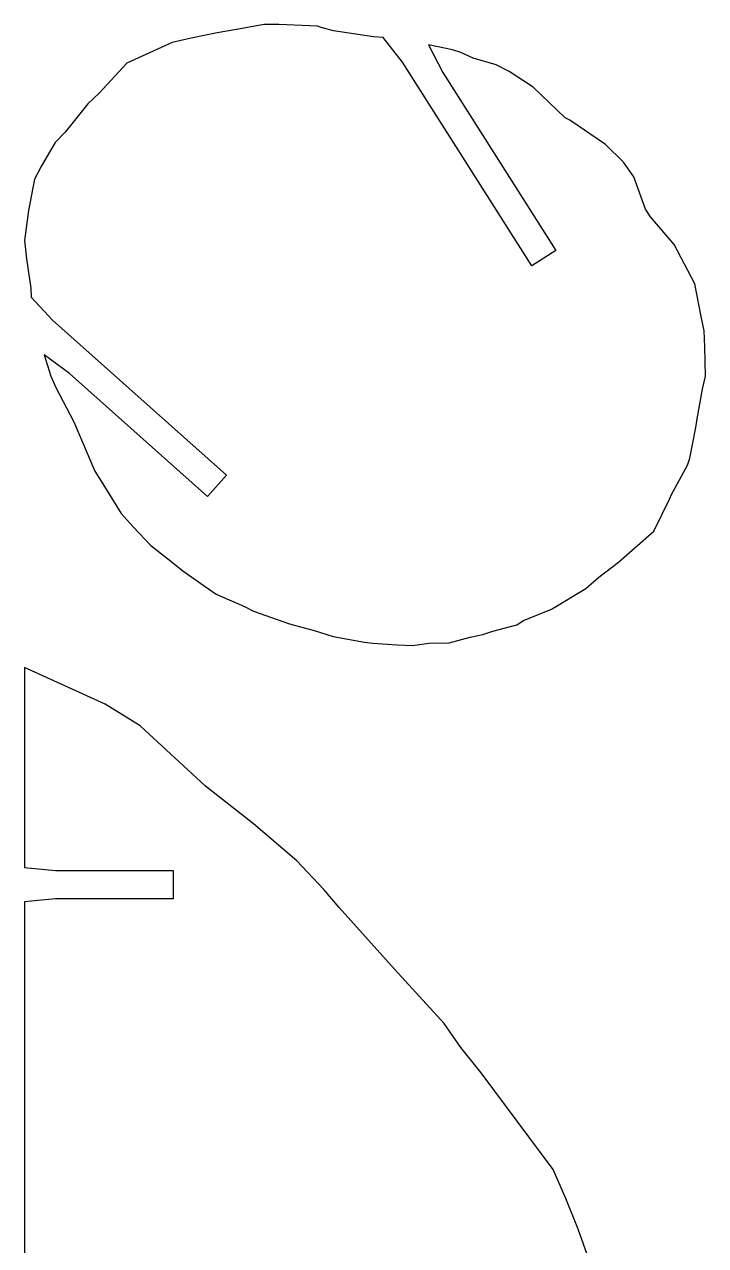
# Model space of a CAD drawing. Header units: inches. Extents: x -5 to 455, y 101 to 489.
# Drawn here: x 263.6 to 360.9, y 298.6 to 473.1 of the extents above; entities that cross this region are included whole.
import ezdxf

# ---------------------------------------------------------------- set-up
doc = ezdxf.new("R2010")
doc.units = ezdxf.units.IN
doc.header["$MEASUREMENT"] = 0
doc.layers.add('boundary', color=7, linetype='Continuous')

# ---------------------------------------------------------------- blocks, each defined once
blk = doc.blocks.new('block 168')
at = {"layer": 'boundary', "color": 5, "lineweight": 25, "true_color": 0x0000ff}
for points in [[(345.73, 292.34), (342.66, 300.92)], [(345.73, 292.34), (342.66, 300.92)], [(342.66, 300.92), (342.66, 300.92)], [(345.73, 292.34), (345.73, 292.34)]]:
    blk.add_lwpolyline(points, dxfattribs=at)
blk = doc.blocks.new('block 169')
at = {"layer": 'boundary', "color": 5, "lineweight": 25, "true_color": 0x0000ff}
for points in [[(342.66, 300.92), (340.91, 305.28)], [(342.66, 300.92), (340.91, 305.28)], [(340.91, 305.28), (340.91, 305.28)], [(342.66, 300.92), (342.66, 300.92)]]:
    blk.add_lwpolyline(points, dxfattribs=at)
blk = doc.blocks.new('block 170')
at = {"layer": 'boundary', "color": 5, "lineweight": 25, "true_color": 0x0000ff}
for points in [[(340.91, 305.28), (339.1, 309.41)], [(340.91, 305.28), (339.1, 309.41)], [(339.1, 309.41), (339.1, 309.41)], [(340.91, 305.28), (340.91, 305.28)]]:
    blk.add_lwpolyline(points, dxfattribs=at)
blk = doc.blocks.new('block 171')
at = {"layer": 'boundary', "color": 5, "lineweight": 25, "true_color": 0x0000ff}
for points in [[(339.1, 309.41), (328.82, 323.23)], [(339.1, 309.41), (328.82, 323.23)], [(328.82, 323.23), (328.82, 323.23)], [(339.1, 309.41), (339.1, 309.41)]]:
    blk.add_lwpolyline(points, dxfattribs=at)
blk = doc.blocks.new('block 172')
at = {"layer": 'boundary', "color": 5, "lineweight": 25, "true_color": 0x0000ff}
for points in [[(328.82, 323.23), (325.93, 326.88)], [(328.82, 323.23), (325.93, 326.88)], [(325.93, 326.88), (325.93, 326.88)], [(328.82, 323.23), (328.82, 323.23)]]:
    blk.add_lwpolyline(points, dxfattribs=at)
blk = doc.blocks.new('block 173')
at = {"layer": 'boundary', "color": 5, "lineweight": 25, "true_color": 0x0000ff}
for points in [[(325.93, 326.88), (323.54, 330.27)], [(325.93, 326.88), (323.54, 330.27)], [(323.54, 330.27), (323.54, 330.27)], [(325.93, 326.88), (325.93, 326.88)]]:
    blk.add_lwpolyline(points, dxfattribs=at)
blk = doc.blocks.new('block 174')
at = {"layer": 'boundary', "color": 5, "lineweight": 25, "true_color": 0x0000ff}
for points in [[(323.54, 330.27), (316.45, 338.08)], [(323.54, 330.27), (316.45, 338.08)], [(316.45, 338.08), (316.45, 338.08)], [(323.54, 330.27), (323.54, 330.27)]]:
    blk.add_lwpolyline(points, dxfattribs=at)
blk = doc.blocks.new('block 175')
at = {"layer": 'boundary', "color": 5, "lineweight": 25, "true_color": 0x0000ff}
for points in [[(316.45, 338.08), (308.51, 346.85)], [(316.45, 338.08), (308.51, 346.85)], [(308.51, 346.85), (308.51, 346.85)], [(316.45, 338.08), (316.45, 338.08)]]:
    blk.add_lwpolyline(points, dxfattribs=at)
blk = doc.blocks.new('block 176')
at = {"layer": 'boundary', "color": 5, "lineweight": 25, "true_color": 0x0000ff}
for points in [[(308.51, 346.85), (306.35, 349.45)], [(308.51, 346.85), (306.35, 349.45)], [(306.35, 349.45), (306.35, 349.45)], [(308.51, 346.85), (308.51, 346.85)]]:
    blk.add_lwpolyline(points, dxfattribs=at)
blk = doc.blocks.new('block 177')
at = {"layer": 'boundary', "color": 5, "lineweight": 25, "true_color": 0x0000ff}
for points in [[(306.35, 349.45), (302.5, 353.54)], [(306.35, 349.45), (302.5, 353.54)], [(302.5, 353.54), (302.5, 353.54)], [(306.35, 349.45), (306.35, 349.45)]]:
    blk.add_lwpolyline(points, dxfattribs=at)
blk = doc.blocks.new('block 178')
at = {"layer": 'boundary', "color": 5, "lineweight": 25, "true_color": 0x0000ff}
for points in [[(302.5, 353.54), (296.27, 358.85)], [(302.5, 353.54), (296.27, 358.85)], [(296.27, 358.85), (296.27, 358.85)], [(302.5, 353.54), (302.5, 353.54)]]:
    blk.add_lwpolyline(points, dxfattribs=at)
blk = doc.blocks.new('block 179')
at = {"layer": 'boundary', "color": 5, "lineweight": 25, "true_color": 0x0000ff}
for points in [[(296.27, 358.85), (289.44, 364.2)], [(296.27, 358.85), (289.44, 364.2)], [(289.44, 364.2), (289.44, 364.2)], [(296.27, 358.85), (296.27, 358.85)]]:
    blk.add_lwpolyline(points, dxfattribs=at)
blk = doc.blocks.new('block 180')
at = {"layer": 'boundary', "color": 5, "lineweight": 25, "true_color": 0x0000ff}
for points in [[(289.44, 364.2), (280.08, 372.85)], [(289.44, 364.2), (280.08, 372.85)], [(280.08, 372.85), (280.08, 372.85)], [(289.44, 364.2), (289.44, 364.2)]]:
    blk.add_lwpolyline(points, dxfattribs=at)
blk = doc.blocks.new('block 181')
at = {"layer": 'boundary', "color": 5, "lineweight": 25, "true_color": 0x0000ff}
for points in [[(280.08, 372.85), (275.09, 375.93)], [(280.08, 372.85), (275.09, 375.93)], [(275.09, 375.93), (275.09, 375.93)], [(280.08, 372.85), (280.08, 372.85)]]:
    blk.add_lwpolyline(points, dxfattribs=at)
blk = doc.blocks.new('block 182')
at = {"layer": 'boundary', "color": 5, "lineweight": 25, "true_color": 0x0000ff}
for points in [[(275.09, 375.93), (263.55, 381.15)], [(275.09, 375.93), (263.55, 381.15)], [(263.55, 381.15), (263.55, 381.15)], [(275.09, 375.93), (275.09, 375.93)]]:
    blk.add_lwpolyline(points, dxfattribs=at)
blk = doc.blocks.new('block 183')
at = {"layer": 'boundary', "color": 5, "lineweight": 25, "true_color": 0x0000ff}
for points in [[(263.55, 381.15), (263.55, 352.6)], [(263.55, 381.15), (263.55, 352.6)], [(263.55, 381.15), (263.55, 381.15)], [(263.55, 352.6), (263.55, 352.6)]]:
    blk.add_lwpolyline(points, dxfattribs=at)
blk = doc.blocks.new('block 184')
at = {"layer": 'boundary', "color": 5, "lineweight": 25, "true_color": 0x0000ff}
for points in [[(263.55, 352.6), (268.01, 352.16)], [(263.55, 352.6), (268.01, 352.16)], [(263.55, 352.6), (263.55, 352.6)], [(268.01, 352.16), (268.01, 352.16)]]:
    blk.add_lwpolyline(points, dxfattribs=at)
blk = doc.blocks.new('block 185')
at = {"layer": 'boundary', "color": 5, "lineweight": 25, "true_color": 0x0000ff}
for points in [[(268.01, 352.16), (284.82, 352.16)], [(268.01, 352.16), (284.82, 352.16)], [(268.01, 352.16), (268.01, 352.16)], [(284.82, 352.16), (284.82, 352.16)]]:
    blk.add_lwpolyline(points, dxfattribs=at)
blk = doc.blocks.new('block 186')
at = {"layer": 'boundary', "color": 5, "lineweight": 25, "true_color": 0x0000ff}
for points in [[(284.82, 352.16), (284.82, 348.11)], [(284.82, 352.16), (284.82, 348.11)], [(284.82, 352.16), (284.82, 352.16)], [(284.82, 348.11), (284.82, 348.11)]]:
    blk.add_lwpolyline(points, dxfattribs=at)
blk = doc.blocks.new('block 187')
at = {"layer": 'boundary', "color": 5, "lineweight": 25, "true_color": 0x0000ff}
for points in [[(284.82, 348.11), (268.01, 348.11)], [(284.82, 348.11), (268.01, 348.11)], [(268.01, 348.11), (268.01, 348.11)], [(284.82, 348.11), (284.82, 348.11)]]:
    blk.add_lwpolyline(points, dxfattribs=at)
blk = doc.blocks.new('block 188')
at = {"layer": 'boundary', "color": 5, "lineweight": 25, "true_color": 0x0000ff}
for points in [[(268.01, 348.11), (263.55, 347.67)], [(268.01, 348.11), (263.55, 347.67)], [(263.55, 347.67), (263.55, 347.67)], [(268.01, 348.11), (268.01, 348.11)]]:
    blk.add_lwpolyline(points, dxfattribs=at)
blk = doc.blocks.new('block 189')
at = {"layer": 'boundary', "color": 5, "lineweight": 25, "true_color": 0x0000ff}
for points in [[(263.55, 347.67), (263.55, 292.63)], [(263.55, 347.67), (263.55, 292.63)], [(263.55, 347.67), (263.55, 347.67)], [(263.55, 292.63), (263.55, 292.63)]]:
    blk.add_lwpolyline(points, dxfattribs=at)
blk = doc.blocks.new('block 232')
at = {"layer": 'boundary', "color": 5, "lineweight": 25, "true_color": 0x0000ff}
for points in [[(304.96, 386.45), (307.67, 385.59)], [(304.96, 386.45), (307.67, 385.59)], [(304.96, 386.45), (304.96, 386.45)], [(307.67, 385.59), (307.67, 385.59)]]:
    blk.add_lwpolyline(points, dxfattribs=at)
blk = doc.blocks.new('block 233')
at = {"layer": 'boundary', "color": 5, "lineweight": 25, "true_color": 0x0000ff}
for points in [[(307.67, 385.59), (312.15, 384.81)], [(307.67, 385.59), (312.15, 384.81)], [(307.67, 385.59), (307.67, 385.59)], [(312.15, 384.81), (312.15, 384.81)]]:
    blk.add_lwpolyline(points, dxfattribs=at)
blk = doc.blocks.new('block 234')
at = {"layer": 'boundary', "color": 5, "lineweight": 25, "true_color": 0x0000ff}
for points in [[(312.15, 384.81), (313.36, 384.63)], [(312.15, 384.81), (313.36, 384.63)], [(312.15, 384.81), (312.15, 384.81)], [(313.36, 384.63), (313.36, 384.63)]]:
    blk.add_lwpolyline(points, dxfattribs=at)
blk = doc.blocks.new('block 235')
at = {"layer": 'boundary', "color": 5, "lineweight": 25, "true_color": 0x0000ff}
for points in [[(313.36, 384.63), (316.84, 384.39)], [(313.36, 384.63), (316.84, 384.39)], [(313.36, 384.63), (313.36, 384.63)], [(316.84, 384.39), (316.84, 384.39)]]:
    blk.add_lwpolyline(points, dxfattribs=at)
blk = doc.blocks.new('block 236')
at = {"layer": 'boundary', "color": 5, "lineweight": 25, "true_color": 0x0000ff}
for points in [[(316.84, 384.39), (318.96, 384.33)], [(316.84, 384.39), (318.96, 384.33)], [(316.84, 384.39), (316.84, 384.39)], [(318.96, 384.33), (318.96, 384.33)]]:
    blk.add_lwpolyline(points, dxfattribs=at)
blk = doc.blocks.new('block 237')
at = {"layer": 'boundary', "color": 5, "lineweight": 25, "true_color": 0x0000ff}
for points in [[(318.96, 384.33), (321.41, 384.67)], [(318.96, 384.33), (321.41, 384.67)], [(318.96, 384.33), (318.96, 384.33)], [(321.41, 384.67), (321.41, 384.67)]]:
    blk.add_lwpolyline(points, dxfattribs=at)
blk = doc.blocks.new('block 238')
at = {"layer": 'boundary', "color": 5, "lineweight": 25, "true_color": 0x0000ff}
for points in [[(321.41, 384.67), (324.23, 384.71)], [(321.41, 384.67), (324.23, 384.71)], [(321.41, 384.67), (321.41, 384.67)], [(324.23, 384.71), (324.23, 384.71)]]:
    blk.add_lwpolyline(points, dxfattribs=at)
blk = doc.blocks.new('block 239')
at = {"layer": 'boundary', "color": 5, "lineweight": 25, "true_color": 0x0000ff}
for points in [[(324.23, 384.71), (327.25, 385.5)], [(324.23, 384.71), (327.25, 385.5)], [(324.23, 384.71), (324.23, 384.71)], [(327.25, 385.5), (327.25, 385.5)]]:
    blk.add_lwpolyline(points, dxfattribs=at)
blk = doc.blocks.new('block 240')
at = {"layer": 'boundary', "color": 5, "lineweight": 25, "true_color": 0x0000ff}
for points in [[(327.25, 385.5), (329.07, 385.88)], [(327.25, 385.5), (329.07, 385.88)], [(329.07, 385.88), (329.07, 385.88)], [(327.25, 385.5), (327.25, 385.5)]]:
    blk.add_lwpolyline(points, dxfattribs=at)
blk = doc.blocks.new('block 241')
at = {"layer": 'boundary', "color": 5, "lineweight": 25, "true_color": 0x0000ff}
for points in [[(329.07, 385.88), (330.49, 386.38)], [(329.07, 385.88), (330.49, 386.38)], [(329.07, 385.88), (329.07, 385.88)], [(330.49, 386.38), (330.49, 386.38)]]:
    blk.add_lwpolyline(points, dxfattribs=at)
blk = doc.blocks.new('block 242')
at = {"layer": 'boundary', "color": 5, "lineweight": 25, "true_color": 0x0000ff}
for points in [[(330.49, 386.38), (333.91, 387.29)], [(330.49, 386.38), (333.91, 387.29)], [(330.49, 386.38), (330.49, 386.38)], [(333.91, 387.29), (333.91, 387.29)]]:
    blk.add_lwpolyline(points, dxfattribs=at)
blk = doc.blocks.new('block 243')
at = {"layer": 'boundary', "color": 5, "lineweight": 25, "true_color": 0x0000ff}
for points in [[(333.91, 387.29), (334.86, 387.87)], [(333.91, 387.29), (334.86, 387.87)], [(334.86, 387.87), (334.86, 387.87)], [(333.91, 387.29), (333.91, 387.29)]]:
    blk.add_lwpolyline(points, dxfattribs=at)
blk = doc.blocks.new('block 244')
at = {"layer": 'boundary', "color": 5, "lineweight": 25, "true_color": 0x0000ff}
for points in [[(334.86, 387.87), (338.87, 389.49)], [(334.86, 387.87), (338.87, 389.49)], [(338.87, 389.49), (338.87, 389.49)], [(334.86, 387.87), (334.86, 387.87)]]:
    blk.add_lwpolyline(points, dxfattribs=at)
blk = doc.blocks.new('block 245')
at = {"layer": 'boundary', "color": 5, "lineweight": 25, "true_color": 0x0000ff}
for points in [[(338.87, 389.49), (343.77, 392.48)], [(338.87, 389.49), (343.77, 392.48)], [(343.77, 392.48), (343.77, 392.48)], [(338.87, 389.49), (338.87, 389.49)]]:
    blk.add_lwpolyline(points, dxfattribs=at)
blk = doc.blocks.new('block 246')
at = {"layer": 'boundary', "color": 5, "lineweight": 25, "true_color": 0x0000ff}
for points in [[(343.77, 392.48), (345.64, 394.1)], [(343.77, 392.48), (345.64, 394.1)], [(345.64, 394.1), (345.64, 394.1)], [(343.77, 392.48), (343.77, 392.48)]]:
    blk.add_lwpolyline(points, dxfattribs=at)
blk = doc.blocks.new('block 247')
at = {"layer": 'boundary', "color": 5, "lineweight": 25, "true_color": 0x0000ff}
for points in [[(345.64, 394.1), (348.45, 396.24)], [(345.64, 394.1), (348.45, 396.24)], [(348.45, 396.24), (348.45, 396.24)], [(345.64, 394.1), (345.64, 394.1)]]:
    blk.add_lwpolyline(points, dxfattribs=at)
blk = doc.blocks.new('block 248')
at = {"layer": 'boundary', "color": 5, "lineweight": 25, "true_color": 0x0000ff}
for points in [[(348.45, 396.24), (352.73, 400.01)], [(348.45, 396.24), (352.73, 400.01)], [(352.73, 400.01), (352.73, 400.01)], [(348.45, 396.24), (348.45, 396.24)]]:
    blk.add_lwpolyline(points, dxfattribs=at)
blk = doc.blocks.new('block 249')
at = {"layer": 'boundary', "color": 5, "lineweight": 25, "true_color": 0x0000ff}
for points in [[(352.73, 400.01), (353.5, 400.65)], [(352.73, 400.01), (353.5, 400.65)], [(352.73, 400.01), (352.73, 400.01)], [(353.5, 400.65), (353.5, 400.65)]]:
    blk.add_lwpolyline(points, dxfattribs=at)
blk = doc.blocks.new('block 250')
at = {"layer": 'boundary', "color": 5, "lineweight": 25, "true_color": 0x0000ff}
for points in [[(353.5, 400.65), (355.71, 405.21)], [(353.5, 400.65), (355.71, 405.21)], [(355.71, 405.21), (355.71, 405.21)], [(353.5, 400.65), (353.5, 400.65)]]:
    blk.add_lwpolyline(points, dxfattribs=at)
blk = doc.blocks.new('block 251')
at = {"layer": 'boundary', "color": 5, "lineweight": 25, "true_color": 0x0000ff}
for points in [[(355.71, 405.21), (356.04, 405.88)], [(355.71, 405.21), (356.04, 405.88)], [(355.71, 405.21), (355.71, 405.21)], [(356.04, 405.88), (356.04, 405.88)]]:
    blk.add_lwpolyline(points, dxfattribs=at)
blk = doc.blocks.new('block 252')
at = {"layer": 'boundary', "color": 5, "lineweight": 25, "true_color": 0x0000ff}
for points in [[(356.04, 405.88), (358.3, 410.08)], [(356.04, 405.88), (358.3, 410.08)], [(358.3, 410.08), (358.3, 410.08)], [(356.04, 405.88), (356.04, 405.88)]]:
    blk.add_lwpolyline(points, dxfattribs=at)
blk = doc.blocks.new('block 253')
at = {"layer": 'boundary', "color": 5, "lineweight": 25, "true_color": 0x0000ff}
for points in [[(358.3, 410.08), (358.64, 411.1)], [(358.3, 410.08), (358.64, 411.1)], [(358.64, 411.1), (358.64, 411.1)], [(358.3, 410.08), (358.3, 410.08)]]:
    blk.add_lwpolyline(points, dxfattribs=at)
blk = doc.blocks.new('block 254')
at = {"layer": 'boundary', "color": 5, "lineweight": 25, "true_color": 0x0000ff}
for points in [[(358.64, 411.1), (359.5, 415.49)], [(358.64, 411.1), (359.5, 415.49)], [(359.5, 415.49), (359.5, 415.49)], [(358.64, 411.1), (358.64, 411.1)]]:
    blk.add_lwpolyline(points, dxfattribs=at)
blk = doc.blocks.new('block 255')
at = {"layer": 'boundary', "color": 5, "lineweight": 25, "true_color": 0x0000ff}
for points in [[(359.5, 415.49), (359.69, 416.71)], [(359.5, 415.49), (359.69, 416.71)], [(359.5, 415.49), (359.5, 415.49)], [(359.69, 416.71), (359.69, 416.71)]]:
    blk.add_lwpolyline(points, dxfattribs=at)
blk = doc.blocks.new('block 256')
at = {"layer": 'boundary', "color": 5, "lineweight": 25, "true_color": 0x0000ff}
for points in [[(359.69, 416.71), (360.45, 420.96)], [(359.69, 416.71), (360.45, 420.96)], [(360.45, 420.96), (360.45, 420.96)], [(359.69, 416.71), (359.69, 416.71)]]:
    blk.add_lwpolyline(points, dxfattribs=at)
blk = doc.blocks.new('block 257')
at = {"layer": 'boundary', "color": 5, "lineweight": 25, "true_color": 0x0000ff}
for points in [[(360.45, 420.96), (360.89, 422.82)], [(360.45, 420.96), (360.89, 422.82)], [(360.89, 422.82), (360.89, 422.82)], [(360.45, 420.96), (360.45, 420.96)]]:
    blk.add_lwpolyline(points, dxfattribs=at)
blk = doc.blocks.new('block 258')
at = {"layer": 'boundary', "color": 5, "lineweight": 25, "true_color": 0x0000ff}
for points in [[(360.89, 422.82), (360.76, 427.01)], [(360.89, 422.82), (360.76, 427.01)], [(360.76, 427.01), (360.76, 427.01)], [(360.89, 422.82), (360.89, 422.82)]]:
    blk.add_lwpolyline(points, dxfattribs=at)
blk = doc.blocks.new('block 259')
at = {"layer": 'boundary', "color": 5, "lineweight": 25, "true_color": 0x0000ff}
for points in [[(360.76, 427.01), (360.71, 429.28)], [(360.76, 427.01), (360.71, 429.28)], [(360.71, 429.28), (360.71, 429.28)], [(360.76, 427.01), (360.76, 427.01)]]:
    blk.add_lwpolyline(points, dxfattribs=at)
blk = doc.blocks.new('block 260')
at = {"layer": 'boundary', "color": 5, "lineweight": 25, "true_color": 0x0000ff}
for points in [[(360.71, 429.28), (360.28, 431.33)], [(360.71, 429.28), (360.28, 431.33)], [(360.28, 431.33), (360.28, 431.33)], [(360.71, 429.28), (360.71, 429.28)]]:
    blk.add_lwpolyline(points, dxfattribs=at)
blk = doc.blocks.new('block 261')
at = {"layer": 'boundary', "color": 5, "lineweight": 25, "true_color": 0x0000ff}
for points in [[(360.28, 431.33), (359.33, 435.99)], [(360.28, 431.33), (359.33, 435.99)], [(359.33, 435.99), (359.33, 435.99)], [(360.28, 431.33), (360.28, 431.33)]]:
    blk.add_lwpolyline(points, dxfattribs=at)
blk = doc.blocks.new('block 262')
at = {"layer": 'boundary', "color": 5, "lineweight": 25, "true_color": 0x0000ff}
for points in [[(359.33, 435.99), (356.39, 441.62)], [(359.33, 435.99), (356.39, 441.62)], [(356.39, 441.62), (356.39, 441.62)], [(359.33, 435.99), (359.33, 435.99)]]:
    blk.add_lwpolyline(points, dxfattribs=at)
blk = doc.blocks.new('block 263')
at = {"layer": 'boundary', "color": 5, "lineweight": 25, "true_color": 0x0000ff}
for points in [[(356.39, 441.62), (353, 445.59)], [(356.39, 441.62), (353, 445.59)], [(353, 445.59), (353, 445.59)], [(356.39, 441.62), (356.39, 441.62)]]:
    blk.add_lwpolyline(points, dxfattribs=at)
blk = doc.blocks.new('block 264')
at = {"layer": 'boundary', "color": 5, "lineweight": 25, "true_color": 0x0000ff}
for points in [[(353, 445.59), (352.29, 446.7)], [(353, 445.59), (352.29, 446.7)], [(352.29, 446.7), (352.29, 446.7)], [(353, 445.59), (353, 445.59)]]:
    blk.add_lwpolyline(points, dxfattribs=at)
blk = doc.blocks.new('block 265')
at = {"layer": 'boundary', "color": 5, "lineweight": 25, "true_color": 0x0000ff}
for points in [[(352.29, 446.7), (350.66, 451.28)], [(352.29, 446.7), (350.66, 451.28)], [(350.66, 451.28), (350.66, 451.28)], [(352.29, 446.7), (352.29, 446.7)]]:
    blk.add_lwpolyline(points, dxfattribs=at)
blk = doc.blocks.new('block 266')
at = {"layer": 'boundary', "color": 5, "lineweight": 25, "true_color": 0x0000ff}
for points in [[(350.66, 451.28), (349.18, 453.4)], [(350.66, 451.28), (349.18, 453.4)], [(349.18, 453.4), (349.18, 453.4)], [(350.66, 451.28), (350.66, 451.28)]]:
    blk.add_lwpolyline(points, dxfattribs=at)
blk = doc.blocks.new('block 267')
at = {"layer": 'boundary', "color": 5, "lineweight": 25, "true_color": 0x0000ff}
for points in [[(349.18, 453.4), (346.59, 455.92)], [(349.18, 453.4), (346.59, 455.92)], [(346.59, 455.92), (346.59, 455.92)], [(349.18, 453.4), (349.18, 453.4)]]:
    blk.add_lwpolyline(points, dxfattribs=at)
blk = doc.blocks.new('block 268')
at = {"layer": 'boundary', "color": 5, "lineweight": 25, "true_color": 0x0000ff}
for points in [[(346.59, 455.92), (341.49, 459.4)], [(346.59, 455.92), (341.49, 459.4)], [(341.49, 459.4), (341.49, 459.4)], [(346.59, 455.92), (346.59, 455.92)]]:
    blk.add_lwpolyline(points, dxfattribs=at)
blk = doc.blocks.new('block 269')
at = {"layer": 'boundary', "color": 5, "lineweight": 25, "true_color": 0x0000ff}
for points in [[(341.49, 459.4), (340.84, 459.74)], [(341.49, 459.4), (340.84, 459.74)], [(340.84, 459.74), (340.84, 459.74)], [(341.49, 459.4), (341.49, 459.4)]]:
    blk.add_lwpolyline(points, dxfattribs=at)
blk = doc.blocks.new('block 270')
at = {"layer": 'boundary', "color": 5, "lineweight": 25, "true_color": 0x0000ff}
for points in [[(340.84, 459.74), (336.23, 464.1)], [(340.84, 459.74), (336.23, 464.1)], [(336.23, 464.1), (336.23, 464.1)], [(340.84, 459.74), (340.84, 459.74)]]:
    blk.add_lwpolyline(points, dxfattribs=at)
blk = doc.blocks.new('block 271')
at = {"layer": 'boundary', "color": 5, "lineweight": 25, "true_color": 0x0000ff}
for points in [[(336.23, 464.1), (332.83, 466.33)], [(336.23, 464.1), (332.83, 466.33)], [(332.83, 466.33), (332.83, 466.33)], [(336.23, 464.1), (336.23, 464.1)]]:
    blk.add_lwpolyline(points, dxfattribs=at)
blk = doc.blocks.new('block 272')
at = {"layer": 'boundary', "color": 5, "lineweight": 25, "true_color": 0x0000ff}
for points in [[(332.83, 466.33), (330.96, 467.32)], [(332.83, 466.33), (330.96, 467.32)], [(330.96, 467.32), (330.96, 467.32)], [(332.83, 466.33), (332.83, 466.33)]]:
    blk.add_lwpolyline(points, dxfattribs=at)
blk = doc.blocks.new('block 273')
at = {"layer": 'boundary', "color": 5, "lineweight": 25, "true_color": 0x0000ff}
for points in [[(330.96, 467.32), (327.69, 468.24)], [(330.96, 467.32), (327.69, 468.24)], [(327.69, 468.24), (327.69, 468.24)], [(330.96, 467.32), (330.96, 467.32)]]:
    blk.add_lwpolyline(points, dxfattribs=at)
blk = doc.blocks.new('block 274')
at = {"layer": 'boundary', "color": 5, "lineweight": 25, "true_color": 0x0000ff}
for points in [[(327.69, 468.24), (325.91, 469.08)], [(327.69, 468.24), (325.91, 469.08)], [(325.91, 469.08), (325.91, 469.08)], [(327.69, 468.24), (327.69, 468.24)]]:
    blk.add_lwpolyline(points, dxfattribs=at)
blk = doc.blocks.new('block 275')
at = {"layer": 'boundary', "color": 5, "lineweight": 25, "true_color": 0x0000ff}
for points in [[(325.91, 469.08), (324.74, 469.45)], [(325.91, 469.08), (324.74, 469.45)], [(324.74, 469.45), (324.74, 469.45)], [(325.91, 469.08), (325.91, 469.08)]]:
    blk.add_lwpolyline(points, dxfattribs=at)
blk = doc.blocks.new('block 276')
at = {"layer": 'boundary', "color": 5, "lineweight": 25, "true_color": 0x0000ff}
for points in [[(324.74, 469.45), (321.31, 470.18)], [(324.74, 469.45), (321.31, 470.18)], [(321.31, 470.18), (321.31, 470.18)], [(324.74, 469.45), (324.74, 469.45)]]:
    blk.add_lwpolyline(points, dxfattribs=at)
blk = doc.blocks.new('block 277')
at = {"layer": 'boundary', "color": 5, "lineweight": 25, "true_color": 0x0000ff}
for points in [[(321.31, 470.18), (323.33, 466.19)], [(321.31, 470.18), (323.33, 466.19)], [(321.31, 470.18), (321.31, 470.18)], [(323.33, 466.19), (323.33, 466.19)]]:
    blk.add_lwpolyline(points, dxfattribs=at)
blk = doc.blocks.new('block 278')
at = {"layer": 'boundary', "color": 5, "lineweight": 25, "true_color": 0x0000ff}
for points in [[(323.33, 466.19), (339.5, 440.76)], [(323.33, 466.19), (339.5, 440.76)], [(323.33, 466.19), (323.33, 466.19)], [(339.5, 440.76), (339.5, 440.76)]]:
    blk.add_lwpolyline(points, dxfattribs=at)
blk = doc.blocks.new('block 279')
at = {"layer": 'boundary', "color": 5, "lineweight": 25, "true_color": 0x0000ff}
for points in [[(339.5, 440.76), (336.08, 438.59)], [(339.5, 440.76), (336.08, 438.59)], [(339.5, 440.76), (339.5, 440.76)], [(336.08, 438.59), (336.08, 438.59)]]:
    blk.add_lwpolyline(points, dxfattribs=at)
blk = doc.blocks.new('block 280')
at = {"layer": 'boundary', "color": 5, "lineweight": 25, "true_color": 0x0000ff}
for points in [[(336.08, 438.59), (317.58, 467.68)], [(336.08, 438.59), (317.58, 467.68)], [(317.58, 467.68), (317.58, 467.68)], [(336.08, 438.59), (336.08, 438.59)]]:
    blk.add_lwpolyline(points, dxfattribs=at)
blk = doc.blocks.new('block 281')
at = {"layer": 'boundary', "color": 5, "lineweight": 25, "true_color": 0x0000ff}
for points in [[(317.58, 467.68), (314.81, 471.2)], [(317.58, 467.68), (314.81, 471.2)], [(314.81, 471.2), (314.81, 471.2)], [(317.58, 467.68), (317.58, 467.68)]]:
    blk.add_lwpolyline(points, dxfattribs=at)
blk = doc.blocks.new('block 282')
at = {"layer": 'boundary', "color": 5, "lineweight": 25, "true_color": 0x0000ff}
for points in [[(314.81, 471.2), (313.44, 471.32)], [(314.81, 471.2), (313.44, 471.32)], [(313.44, 471.32), (313.44, 471.32)], [(314.81, 471.2), (314.81, 471.2)]]:
    blk.add_lwpolyline(points, dxfattribs=at)
blk = doc.blocks.new('block 283')
at = {"layer": 'boundary', "color": 5, "lineweight": 25, "true_color": 0x0000ff}
for points in [[(313.44, 471.32), (307.74, 472.18)], [(313.44, 471.32), (307.74, 472.18)], [(307.74, 472.18), (307.74, 472.18)], [(313.44, 471.32), (313.44, 471.32)]]:
    blk.add_lwpolyline(points, dxfattribs=at)
blk = doc.blocks.new('block 284')
at = {"layer": 'boundary', "color": 5, "lineweight": 25, "true_color": 0x0000ff}
for points in [[(307.74, 472.18), (305.95, 472.66)], [(307.74, 472.18), (305.95, 472.66)], [(305.95, 472.66), (305.95, 472.66)], [(307.74, 472.18), (307.74, 472.18)]]:
    blk.add_lwpolyline(points, dxfattribs=at)
blk = doc.blocks.new('block 285')
at = {"layer": 'boundary', "color": 5, "lineweight": 25, "true_color": 0x0000ff}
for points in [[(305.95, 472.66), (305.42, 472.84)], [(305.95, 472.66), (305.42, 472.84)], [(305.42, 472.84), (305.42, 472.84)], [(305.95, 472.66), (305.95, 472.66)]]:
    blk.add_lwpolyline(points, dxfattribs=at)
blk = doc.blocks.new('block 286')
at = {"layer": 'boundary', "color": 5, "lineweight": 25, "true_color": 0x0000ff}
for points in [[(305.42, 472.84), (299.89, 473.07)], [(305.42, 472.84), (299.89, 473.07)], [(299.89, 473.07), (299.89, 473.07)], [(305.42, 472.84), (305.42, 472.84)]]:
    blk.add_lwpolyline(points, dxfattribs=at)
blk = doc.blocks.new('block 287')
at = {"layer": 'boundary', "color": 5, "lineweight": 25, "true_color": 0x0000ff}
for points in [[(299.89, 473.07), (297.79, 473.08)], [(299.89, 473.07), (297.79, 473.08)], [(297.79, 473.08), (297.79, 473.08)], [(299.89, 473.07), (299.89, 473.07)]]:
    blk.add_lwpolyline(points, dxfattribs=at)
blk = doc.blocks.new('block 288')
at = {"layer": 'boundary', "color": 5, "lineweight": 25, "true_color": 0x0000ff}
for points in [[(297.79, 473.08), (293.87, 472.35)], [(297.79, 473.08), (293.87, 472.35)], [(297.79, 473.08), (297.79, 473.08)], [(293.87, 472.35), (293.87, 472.35)]]:
    blk.add_lwpolyline(points, dxfattribs=at)
blk = doc.blocks.new('block 289')
at = {"layer": 'boundary', "color": 5, "lineweight": 25, "true_color": 0x0000ff}
for points in [[(293.87, 472.35), (291.11, 471.89)], [(293.87, 472.35), (291.11, 471.89)], [(291.11, 471.89), (291.11, 471.89)], [(293.87, 472.35), (293.87, 472.35)]]:
    blk.add_lwpolyline(points, dxfattribs=at)
blk = doc.blocks.new('block 290')
at = {"layer": 'boundary', "color": 5, "lineweight": 25, "true_color": 0x0000ff}
for points in [[(291.11, 471.89), (287.39, 471.1)], [(291.11, 471.89), (287.39, 471.1)], [(291.11, 471.89), (291.11, 471.89)], [(287.39, 471.1), (287.39, 471.1)]]:
    blk.add_lwpolyline(points, dxfattribs=at)
blk = doc.blocks.new('block 291')
at = {"layer": 'boundary', "color": 5, "lineweight": 25, "true_color": 0x0000ff}
for points in [[(287.39, 471.1), (284.67, 470.52)], [(287.39, 471.1), (284.67, 470.52)], [(284.67, 470.52), (284.67, 470.52)], [(287.39, 471.1), (287.39, 471.1)]]:
    blk.add_lwpolyline(points, dxfattribs=at)
blk = doc.blocks.new('block 292')
at = {"layer": 'boundary', "color": 5, "lineweight": 25, "true_color": 0x0000ff}
for points in [[(284.67, 470.52), (279.85, 468.32)], [(284.67, 470.52), (279.85, 468.32)], [(284.67, 470.52), (284.67, 470.52)], [(279.85, 468.32), (279.85, 468.32)]]:
    blk.add_lwpolyline(points, dxfattribs=at)
blk = doc.blocks.new('block 293')
at = {"layer": 'boundary', "color": 5, "lineweight": 25, "true_color": 0x0000ff}
for points in [[(279.85, 468.32), (278.19, 467.54)], [(279.85, 468.32), (278.19, 467.54)], [(279.85, 468.32), (279.85, 468.32)], [(278.19, 467.54), (278.19, 467.54)]]:
    blk.add_lwpolyline(points, dxfattribs=at)
blk = doc.blocks.new('block 294')
at = {"layer": 'boundary', "color": 5, "lineweight": 25, "true_color": 0x0000ff}
for points in [[(278.19, 467.54), (274.25, 463.27)], [(278.19, 467.54), (274.25, 463.27)], [(278.19, 467.54), (278.19, 467.54)], [(274.25, 463.27), (274.25, 463.27)]]:
    blk.add_lwpolyline(points, dxfattribs=at)
blk = doc.blocks.new('block 295')
at = {"layer": 'boundary', "color": 5, "lineweight": 25, "true_color": 0x0000ff}
for points in [[(274.25, 463.27), (272.61, 461.72)], [(274.25, 463.27), (272.61, 461.72)], [(274.25, 463.27), (274.25, 463.27)], [(272.61, 461.72), (272.61, 461.72)]]:
    blk.add_lwpolyline(points, dxfattribs=at)
blk = doc.blocks.new('block 296')
at = {"layer": 'boundary', "color": 5, "lineweight": 25, "true_color": 0x0000ff}
for points in [[(272.61, 461.72), (269.36, 457.7)], [(272.61, 461.72), (269.36, 457.7)], [(272.61, 461.72), (272.61, 461.72)], [(269.36, 457.7), (269.36, 457.7)]]:
    blk.add_lwpolyline(points, dxfattribs=at)
blk = doc.blocks.new('block 297')
at = {"layer": 'boundary', "color": 5, "lineweight": 25, "true_color": 0x0000ff}
for points in [[(269.36, 457.7), (267.96, 456.21)], [(269.36, 457.7), (267.96, 456.21)], [(269.36, 457.7), (269.36, 457.7)], [(267.96, 456.21), (267.96, 456.21)]]:
    blk.add_lwpolyline(points, dxfattribs=at)
blk = doc.blocks.new('block 298')
at = {"layer": 'boundary', "color": 5, "lineweight": 25, "true_color": 0x0000ff}
for points in [[(267.96, 456.21), (265.98, 452.86)], [(267.96, 456.21), (265.98, 452.86)], [(267.96, 456.21), (267.96, 456.21)], [(265.98, 452.86), (265.98, 452.86)]]:
    blk.add_lwpolyline(points, dxfattribs=at)
blk = doc.blocks.new('block 299')
at = {"layer": 'boundary', "color": 5, "lineweight": 25, "true_color": 0x0000ff}
for points in [[(265.98, 452.86), (264.99, 450.95)], [(265.98, 452.86), (264.99, 450.95)], [(265.98, 452.86), (265.98, 452.86)], [(264.99, 450.95), (264.99, 450.95)]]:
    blk.add_lwpolyline(points, dxfattribs=at)
blk = doc.blocks.new('block 300')
at = {"layer": 'boundary', "color": 5, "lineweight": 25, "true_color": 0x0000ff}
for points in [[(264.99, 450.95), (264.14, 446.48)], [(264.99, 450.95), (264.14, 446.48)], [(264.99, 450.95), (264.99, 450.95)], [(264.14, 446.48), (264.14, 446.48)]]:
    blk.add_lwpolyline(points, dxfattribs=at)
blk = doc.blocks.new('block 301')
at = {"layer": 'boundary', "color": 5, "lineweight": 25, "true_color": 0x0000ff}
for points in [[(264.14, 446.48), (263.55, 442.19)], [(264.14, 446.48), (263.55, 442.19)], [(264.14, 446.48), (264.14, 446.48)], [(263.55, 442.19), (263.55, 442.19)]]:
    blk.add_lwpolyline(points, dxfattribs=at)
blk = doc.blocks.new('block 302')
at = {"layer": 'boundary', "color": 5, "lineweight": 25, "true_color": 0x0000ff}
for points in [[(263.55, 442.19), (263.83, 439.6)], [(263.55, 442.19), (263.83, 439.6)], [(263.55, 442.19), (263.55, 442.19)], [(263.83, 439.6), (263.83, 439.6)]]:
    blk.add_lwpolyline(points, dxfattribs=at)
blk = doc.blocks.new('block 303')
at = {"layer": 'boundary', "color": 5, "lineweight": 25, "true_color": 0x0000ff}
for points in [[(263.83, 439.6), (264.45, 435.37)], [(263.83, 439.6), (264.45, 435.37)], [(263.83, 439.6), (263.83, 439.6)], [(264.45, 435.37), (264.45, 435.37)]]:
    blk.add_lwpolyline(points, dxfattribs=at)
blk = doc.blocks.new('block 304')
at = {"layer": 'boundary', "color": 5, "lineweight": 25, "true_color": 0x0000ff}
for points in [[(264.45, 435.37), (264.53, 434.11)], [(264.45, 435.37), (264.53, 434.11)], [(264.45, 435.37), (264.45, 435.37)], [(264.53, 434.11), (264.53, 434.11)]]:
    blk.add_lwpolyline(points, dxfattribs=at)
blk = doc.blocks.new('block 305')
at = {"layer": 'boundary', "color": 5, "lineweight": 25, "true_color": 0x0000ff}
for points in [[(264.53, 434.11), (267.56, 430.81)], [(264.53, 434.11), (267.56, 430.81)], [(264.53, 434.11), (264.53, 434.11)], [(267.56, 430.81), (267.56, 430.81)]]:
    blk.add_lwpolyline(points, dxfattribs=at)
blk = doc.blocks.new('block 306')
at = {"layer": 'boundary', "color": 5, "lineweight": 25, "true_color": 0x0000ff}
for points in [[(267.56, 430.81), (292.41, 408.66)], [(267.56, 430.81), (292.41, 408.66)], [(267.56, 430.81), (267.56, 430.81)], [(292.41, 408.66), (292.41, 408.66)]]:
    blk.add_lwpolyline(points, dxfattribs=at)
blk = doc.blocks.new('block 307')
at = {"layer": 'boundary', "color": 5, "lineweight": 25, "true_color": 0x0000ff}
for points in [[(292.41, 408.66), (289.71, 405.63)], [(292.41, 408.66), (289.71, 405.63)], [(292.41, 408.66), (292.41, 408.66)], [(289.71, 405.63), (289.71, 405.63)]]:
    blk.add_lwpolyline(points, dxfattribs=at)
blk = doc.blocks.new('block 308')
at = {"layer": 'boundary', "color": 5, "lineweight": 25, "true_color": 0x0000ff}
for points in [[(289.71, 405.63), (270.01, 423.21)], [(289.71, 405.63), (270.01, 423.21)], [(270.01, 423.21), (270.01, 423.21)], [(289.71, 405.63), (289.71, 405.63)]]:
    blk.add_lwpolyline(points, dxfattribs=at)
blk = doc.blocks.new('block 309')
at = {"layer": 'boundary', "color": 5, "lineweight": 25, "true_color": 0x0000ff}
for points in [[(270.01, 423.21), (266.39, 425.84)], [(270.01, 423.21), (266.39, 425.84)], [(266.39, 425.84), (266.39, 425.84)], [(270.01, 423.21), (270.01, 423.21)]]:
    blk.add_lwpolyline(points, dxfattribs=at)
blk = doc.blocks.new('block 310')
at = {"layer": 'boundary', "color": 5, "lineweight": 25, "true_color": 0x0000ff}
for points in [[(266.39, 425.84), (267.33, 422.79)], [(266.39, 425.84), (267.33, 422.79)], [(266.39, 425.84), (266.39, 425.84)], [(267.33, 422.79), (267.33, 422.79)]]:
    blk.add_lwpolyline(points, dxfattribs=at)
blk = doc.blocks.new('block 311')
at = {"layer": 'boundary', "color": 5, "lineweight": 25, "true_color": 0x0000ff}
for points in [[(267.33, 422.79), (268.03, 421.17)], [(267.33, 422.79), (268.03, 421.17)], [(267.33, 422.79), (267.33, 422.79)], [(268.03, 421.17), (268.03, 421.17)]]:
    blk.add_lwpolyline(points, dxfattribs=at)
blk = doc.blocks.new('block 312')
at = {"layer": 'boundary', "color": 5, "lineweight": 25, "true_color": 0x0000ff}
for points in [[(268.03, 421.17), (270.61, 416.28)], [(268.03, 421.17), (270.61, 416.28)], [(268.03, 421.17), (268.03, 421.17)], [(270.61, 416.28), (270.61, 416.28)]]:
    blk.add_lwpolyline(points, dxfattribs=at)
blk = doc.blocks.new('block 313')
at = {"layer": 'boundary', "color": 5, "lineweight": 25, "true_color": 0x0000ff}
for points in [[(270.61, 416.28), (273.59, 409.24)], [(270.61, 416.28), (273.59, 409.24)], [(270.61, 416.28), (270.61, 416.28)], [(273.59, 409.24), (273.59, 409.24)]]:
    blk.add_lwpolyline(points, dxfattribs=at)
blk = doc.blocks.new('block 314')
at = {"layer": 'boundary', "color": 5, "lineweight": 25, "true_color": 0x0000ff}
for points in [[(273.59, 409.24), (274.53, 407.81)], [(273.59, 409.24), (274.53, 407.81)], [(273.59, 409.24), (273.59, 409.24)], [(274.53, 407.81), (274.53, 407.81)]]:
    blk.add_lwpolyline(points, dxfattribs=at)
blk = doc.blocks.new('block 315')
at = {"layer": 'boundary', "color": 5, "lineweight": 25, "true_color": 0x0000ff}
for points in [[(274.53, 407.81), (277.36, 403.18)], [(274.53, 407.81), (277.36, 403.18)], [(274.53, 407.81), (274.53, 407.81)], [(277.36, 403.18), (277.36, 403.18)]]:
    blk.add_lwpolyline(points, dxfattribs=at)
blk = doc.blocks.new('block 316')
at = {"layer": 'boundary', "color": 5, "lineweight": 25, "true_color": 0x0000ff}
for points in [[(277.36, 403.18), (279.07, 401.26)], [(277.36, 403.18), (279.07, 401.26)], [(277.36, 403.18), (277.36, 403.18)], [(279.07, 401.26), (279.07, 401.26)]]:
    blk.add_lwpolyline(points, dxfattribs=at)
blk = doc.blocks.new('block 317')
at = {"layer": 'boundary', "color": 5, "lineweight": 25, "true_color": 0x0000ff}
for points in [[(279.07, 401.26), (281.62, 398.6)], [(279.07, 401.26), (281.62, 398.6)], [(279.07, 401.26), (279.07, 401.26)], [(281.62, 398.6), (281.62, 398.6)]]:
    blk.add_lwpolyline(points, dxfattribs=at)
blk = doc.blocks.new('block 318')
at = {"layer": 'boundary', "color": 5, "lineweight": 25, "true_color": 0x0000ff}
for points in [[(281.62, 398.6), (283.99, 396.73)], [(281.62, 398.6), (283.99, 396.73)], [(281.62, 398.6), (281.62, 398.6)], [(283.99, 396.73), (283.99, 396.73)]]:
    blk.add_lwpolyline(points, dxfattribs=at)
blk = doc.blocks.new('block 319')
at = {"layer": 'boundary', "color": 5, "lineweight": 25, "true_color": 0x0000ff}
for points in [[(283.99, 396.73), (286.17, 394.97)], [(283.99, 396.73), (286.17, 394.97)], [(283.99, 396.73), (283.99, 396.73)], [(286.17, 394.97), (286.17, 394.97)]]:
    blk.add_lwpolyline(points, dxfattribs=at)
blk = doc.blocks.new('block 320')
at = {"layer": 'boundary', "color": 5, "lineweight": 25, "true_color": 0x0000ff}
for points in [[(286.17, 394.97), (289.23, 392.86)], [(286.17, 394.97), (289.23, 392.86)], [(286.17, 394.97), (286.17, 394.97)], [(289.23, 392.86), (289.23, 392.86)]]:
    blk.add_lwpolyline(points, dxfattribs=at)
blk = doc.blocks.new('block 321')
at = {"layer": 'boundary', "color": 5, "lineweight": 25, "true_color": 0x0000ff}
for points in [[(289.23, 392.86), (290.93, 391.67)], [(289.23, 392.86), (290.93, 391.67)], [(289.23, 392.86), (289.23, 392.86)], [(290.93, 391.67), (290.93, 391.67)]]:
    blk.add_lwpolyline(points, dxfattribs=at)
blk = doc.blocks.new('block 322')
at = {"layer": 'boundary', "color": 5, "lineweight": 25, "true_color": 0x0000ff}
for points in [[(290.93, 391.67), (295.02, 389.88)], [(290.93, 391.67), (295.02, 389.88)], [(290.93, 391.67), (290.93, 391.67)], [(295.02, 389.88), (295.02, 389.88)]]:
    blk.add_lwpolyline(points, dxfattribs=at)
blk = doc.blocks.new('block 323')
at = {"layer": 'boundary', "color": 5, "lineweight": 25, "true_color": 0x0000ff}
for points in [[(295.02, 389.88), (296.28, 389.24)], [(295.02, 389.88), (296.28, 389.24)], [(295.02, 389.88), (295.02, 389.88)], [(296.28, 389.24), (296.28, 389.24)]]:
    blk.add_lwpolyline(points, dxfattribs=at)
blk = doc.blocks.new('block 324')
at = {"layer": 'boundary', "color": 5, "lineweight": 25, "true_color": 0x0000ff}
for points in [[(296.28, 389.24), (301.44, 387.43)], [(296.28, 389.24), (301.44, 387.43)], [(296.28, 389.24), (296.28, 389.24)], [(301.44, 387.43), (301.44, 387.43)]]:
    blk.add_lwpolyline(points, dxfattribs=at)
blk = doc.blocks.new('block 325')
at = {"layer": 'boundary', "color": 5, "lineweight": 25, "true_color": 0x0000ff}
for points in [[(301.44, 387.43), (301.97, 387.29)], [(301.44, 387.43), (301.97, 387.29)], [(301.44, 387.43), (301.44, 387.43)], [(301.97, 387.29), (301.97, 387.29)]]:
    blk.add_lwpolyline(points, dxfattribs=at)
blk = doc.blocks.new('block 326')
at = {"layer": 'boundary', "color": 5, "lineweight": 25, "true_color": 0x0000ff}
for points in [[(301.97, 387.29), (304.96, 386.45)], [(301.97, 387.29), (304.96, 386.45)], [(301.97, 387.29), (301.97, 387.29)], [(304.96, 386.45), (304.96, 386.45)]]:
    blk.add_lwpolyline(points, dxfattribs=at)

msp = doc.modelspace()

# ---------------------------------------------------------------- block references
at = {"layer": 'boundary'}
for name in ['block 288', 'block 287', 'block 286', 'block 290', 'block 289', 'block 285', 'block 284', 'block 283', 'block 282', 'block 292', 'block 291', 'block 281', 'block 276', 'block 277', 'block 293', 'block 275', 'block 274', 'block 273', 'block 294', 'block 280', 'block 278', 'block 272', 'block 271', 'block 295', 'block 270', 'block 296', 'block 269', 'block 268', 'block 297', 'block 298', 'block 267', 'block 299', 'block 266', 'block 300', 'block 265', 'block 301', 'block 264', 'block 263', 'block 302', 'block 262', 'block 279', 'block 303', 'block 304', 'block 261', 'block 305', 'block 260', 'block 306', 'block 259', 'block 258', 'block 309', 'block 310', 'block 311', 'block 308', 'block 257', 'block 312', 'block 256', 'block 313', 'block 254', 'block 255', 'block 253', 'block 314', 'block 307', 'block 252', 'block 315', 'block 250', 'block 251', 'block 316', 'block 317', 'block 248', 'block 249', 'block 318', 'block 319', 'block 247', 'block 320', 'block 321', 'block 246', 'block 322', 'block 245', 'block 323', 'block 324', 'block 244', 'block 243', 'block 325', 'block 326', 'block 232', 'block 240', 'block 241', 'block 242', 'block 233', 'block 234', 'block 235', 'block 236', 'block 237', 'block 238', 'block 239', 'block 182', 'block 183', 'block 181', 'block 180', 'block 179', 'block 178', 'block 184', 'block 177', 'block 185', 'block 186', 'block 176', 'block 188', 'block 189', 'block 187', 'block 175', 'block 174', 'block 173', 'block 172', 'block 171', 'block 170', 'block 169', 'block 168']:
    msp.add_blockref(name, (0, 0), dxfattribs=at)

doc.saveas('drawing.dxf')
